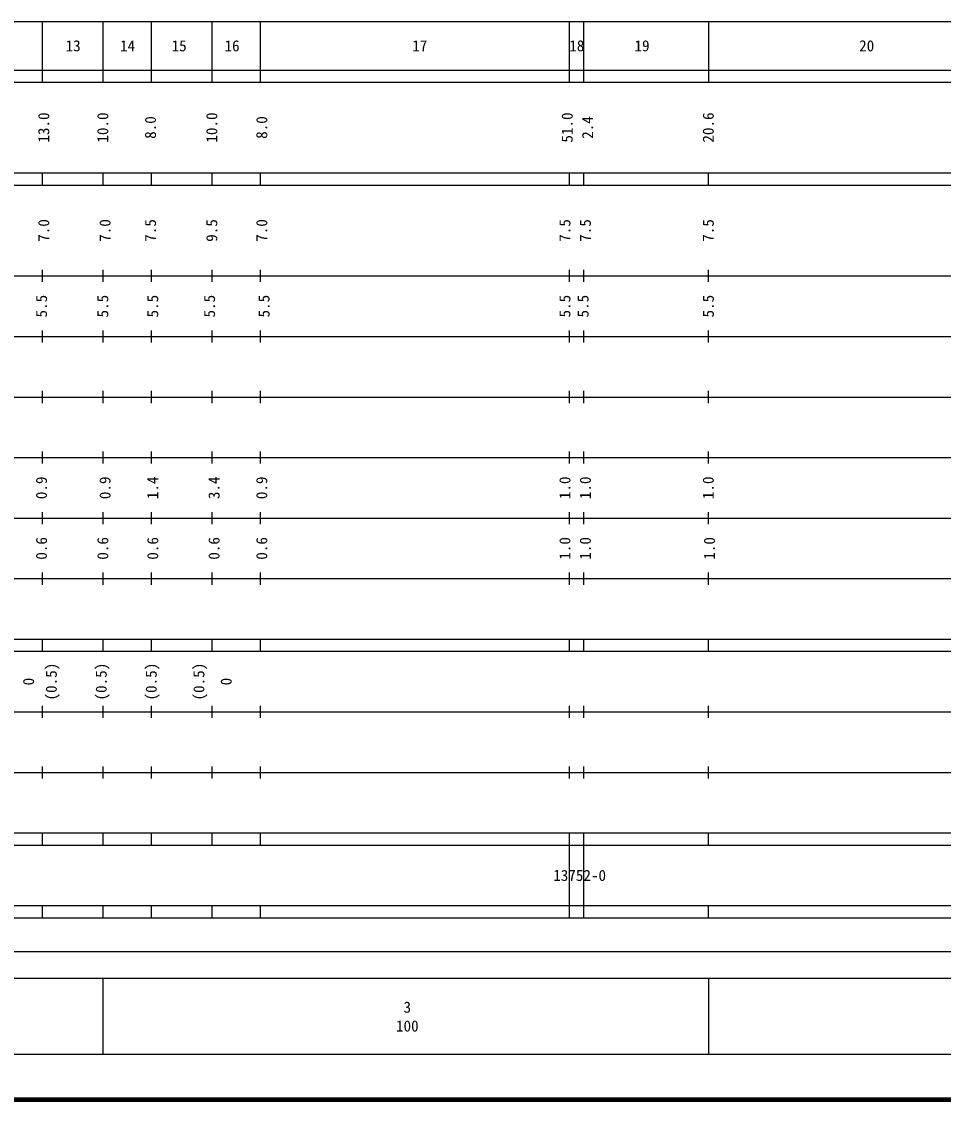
# Model space of a CAD drawing. Units: millimetres on the paper, enlarged 1000 times. Extents: x 40000 to 680000, y 20000 to 380000.
# Drawn here: x 254584 to 406824, y 20000 to 198000 of the extents above; entities that cross this region are included whole.
import ezdxf
from ezdxf.enums import TextEntityAlignment as Align

# ---------------------------------------------------------------- set-up
doc = ezdxf.new("R2010")
doc.units = ezdxf.units.MM
doc.header["$LTSCALE"] = 1000
doc.layers.add('M-TTL', color=2, linetype='Continuous', lineweight=140)
doc.layers.add('M-TTL-BAND', color=7, linetype='Continuous', lineweight=25)
doc.styles.add('ＭＳ ゴシック', font='')
doc.styles.get('ＭＳ ゴシック').set_extended_font_data('MS Gothic')

msp = doc.modelspace()

# ---------------------------------------------------------------- linework, layer by layer
at = {"layer": 'M-TTL'}
msp.add_line((40000, 20000), (680000, 20000), dxfattribs=at)
at = {"layer": 'M-TTL-BAND'}
for p, q in [((68000, 198000), (579000, 198000)), ((258000, 198000), (258000, 188000)), ((268000, 198000), (268000, 188000)), ((276000, 198000), (276000, 188000)), ((286000, 198000), (286000, 188000)), ((294000, 198000), (294000, 188000)), ((345000, 198000), (345000, 188000)), ((347400, 198000), (347400, 188000)), ((368000, 198000), (368000, 188000)), ((40000, 190000), (579000, 190000)), ((40000, 188000), (579000, 188000)), ((40000, 173000), (579000, 173000)), ((258000, 173000), (258000, 171000)), ((268000, 173000), (268000, 171000)), ((276000, 173000), (276000, 171000)), ((286000, 173000), (286000, 171000)), ((294000, 173000), (294000, 171000)), ((345000, 173000), (345000, 171000)), ((347400, 173000), (347400, 171000)), ((368000, 171000), (368000, 173000)), ((40000, 171000), (579000, 171000)), ((258000, 157000), (258000, 155000)), ((268000, 157000), (268000, 155000)), ((276000, 157000), (276000, 155000)), ((286000, 157000), (286000, 155000)), ((294000, 157000), (294000, 155000)), ((345000, 157000), (345000, 155000)), ((347400, 157000), (347400, 155000)), ((368000, 155000), (368000, 157000)), ((40000, 156000), (579000, 156000)), ((46000, 146000), (579000, 146000)), ((258000, 147000), (258000, 145000)), ((268000, 147000), (268000, 145000)), ((276000, 147000), (276000, 145000)), ((286000, 147000), (286000, 145000)), ((294000, 147000), (294000, 145000)), ((345000, 147000), (345000, 145000)), ((347400, 147000), (347400, 145000)), ((368000, 145000), (368000, 147000)), ((52000, 136000), (579000, 136000)), ((258000, 137000), (258000, 135000)), ((268000, 137000), (268000, 135000)), ((276000, 137000), (276000, 135000)), ((286000, 137000), (286000, 135000)), ((294000, 137000), (294000, 135000)), ((345000, 137000), (345000, 135000)), ((347400, 137000), (347400, 135000)), ((368000, 135000), (368000, 137000)), ((258000, 127000), (258000, 125000)), ((268000, 127000), (268000, 125000)), ((276000, 127000), (276000, 125000)), ((286000, 127000), (286000, 125000)), ((294000, 127000), (294000, 125000)), ((345000, 127000), (345000, 125000)), ((347400, 127000), (347400, 125000)), ((368000, 125000), (368000, 127000)), ((46000, 126000), (579000, 126000)), ((52000, 116000), (579000, 116000)), ((258000, 117000), (258000, 115000)), ((268000, 117000), (268000, 115000)), ((276000, 117000), (276000, 115000)), ((286000, 117000), (286000, 115000)), ((294000, 117000), (294000, 115000)), ((345000, 117000), (345000, 115000)), ((347400, 117000), (347400, 115000)), ((368000, 115000), (368000, 117000)), ((258000, 107000), (258000, 105000)), ((268000, 107000), (268000, 105000)), ((276000, 107000), (276000, 105000)), ((286000, 107000), (286000, 105000)), ((294000, 107000), (294000, 105000)), ((345000, 107000), (345000, 105000)), ((347400, 107000), (347400, 105000)), ((368000, 105000), (368000, 107000)), ((46000, 106000), (579000, 106000)), ((40000, 96000), (579000, 96000)), ((258000, 96000), (258000, 94000)), ((268000, 96000), (268000, 94000)), ((276000, 96000), (276000, 94000)), ((286000, 96000), (286000, 94000)), ((294000, 96000), (294000, 94000)), ((345000, 96000), (345000, 94000)), ((347400, 96000), (347400, 94000)), ((368000, 94000), (368000, 96000)), ((40000, 94000), (579000, 94000)), ((49000, 84000), (579000, 84000)), ((258000, 85000), (258000, 83000)), ((268000, 85000), (268000, 83000)), ((276000, 85000), (276000, 83000)), ((286000, 85000), (286000, 83000)), ((294000, 85000), (294000, 83000)), ((345000, 85000), (345000, 83000)), ((347400, 85000), (347400, 83000)), ((368000, 83000), (368000, 85000)), ((258000, 75000), (258000, 73000)), ((268000, 75000), (268000, 73000)), ((276000, 75000), (276000, 73000)), ((286000, 75000), (286000, 73000)), ((294000, 75000), (294000, 73000)), ((345000, 75000), (345000, 73000)), ((347400, 75000), (347400, 73000)), ((368000, 73000), (368000, 75000)), ((40000, 74000), (579000, 74000)), ((40000, 64000), (579000, 64000)), ((258000, 64000), (258000, 62000)), ((268000, 64000), (268000, 62000)), ((276000, 64000), (276000, 62000)), ((286000, 64000), (286000, 62000)), ((294000, 64000), (294000, 62000)), ((345000, 64000), (345000, 52000)), ((347400, 64000), (347400, 52000)), ((368000, 62000), (368000, 64000)), ((40000, 62000), (579000, 62000)), ((40000, 52000), (579000, 52000)), ((258000, 52000), (258000, 50000)), ((268000, 52000), (268000, 50000)), ((276000, 52000), (276000, 50000)), ((286000, 52000), (286000, 50000)), ((294000, 52000), (294000, 50000)), ((345000, 52000), (345000, 50000)), ((347400, 52000), (347400, 50000)), ((368000, 50000), (368000, 52000)), ((40000, 50000), (579000, 50000)), ((70805, 44406), (565903, 44406)), ((40000, 40000), (579000, 40000)), ((268000, 40000), (268000, 27500)), ((368000, 40000), (368000, 27500)), ((68000, 27500), (579000, 27500))]:
    msp.add_line(p, q, dxfattribs=at)

# ---------------------------------------------------------------- texts
at = {"layer": 'M-TTL-BAND', "style": 'ＭＳ ゴシック'}
for s, p in [('13', (263096, 194000)), ('14', (272097, 194000)), ('15', (280597, 194000)), ('16', (289347, 194000)), ('17', (320348, 194000)), ('18', (346274, 194000)), ('19', (357052, 194000)), ('20', (394149, 194000)), ('13752-0', (346743, 57000)), ('3', (318288, 35238)), ('100', (318288, 32131))]:
    msp.add_text(s, height=1833, dxfattribs=at).set_placement(p, align=Align.MIDDLE_CENTER)
for s, p in [('13.0', (258238, 180500)), ('10.0', (267988, 180500)), ('8.0', (275864, 180500)), ('10.0', (285989, 180500)), ('8.0', (294239, 180500)), ('51.0', (344679, 180500)), ('2.4', (348054, 180500)), ('20.6', (367981, 180500)), ('7.0', (258238, 163500)), ('7.0', (268364, 163500)), ('7.5', (275864, 163500)), ('9.5', (285989, 163500)), ('7.0', (294239, 163500)), ('7.5', (344304, 163500)), ('7.5', (347679, 163500)), ('7.5', (367981, 163500)), ('5.5', (257863, 151000)), ('5.5', (267988, 151000)), ('5.5', (276239, 151000)), ('5.5', (285614, 151000)), ('5.5', (294614, 151000)), ('5.5', (344304, 151000)), ('5.5', (347304, 151000)), ('5.5', (367981, 151000)), ('0.9', (257863, 121000)), ('0.9', (268364, 121000)), ('1.4', (276239, 121000)), ('3.4', (286364, 121000)), ('0.9', (294239, 121000)), ('1.0', (344304, 121000)), ('1.0', (347679, 121000)), ('1.0', (367981, 121000)), ('0.6', (257863, 111000)), ('0.6', (267988, 111000)), ('0.6', (276239, 111000)), ('0.6', (286364, 111000)), ('0.6', (294239, 111000)), ('1.0', (344304, 111000)), ('1.0', (347679, 111000)), ('1.0', (368169, 111000)), ('(0.5)', (259485, 89000)), ('(0.5)', (267735, 89000)), ('(0.5)', (275986, 89000)), ('(0.5)', (283861, 89000)), ('0', (255735, 89000)), ('0', (288361, 89000))]:
    msp.add_text(s, height=1833, rotation=90, dxfattribs=at).set_placement(p, align=Align.MIDDLE_CENTER)

doc.saveas('drawing.dxf')
